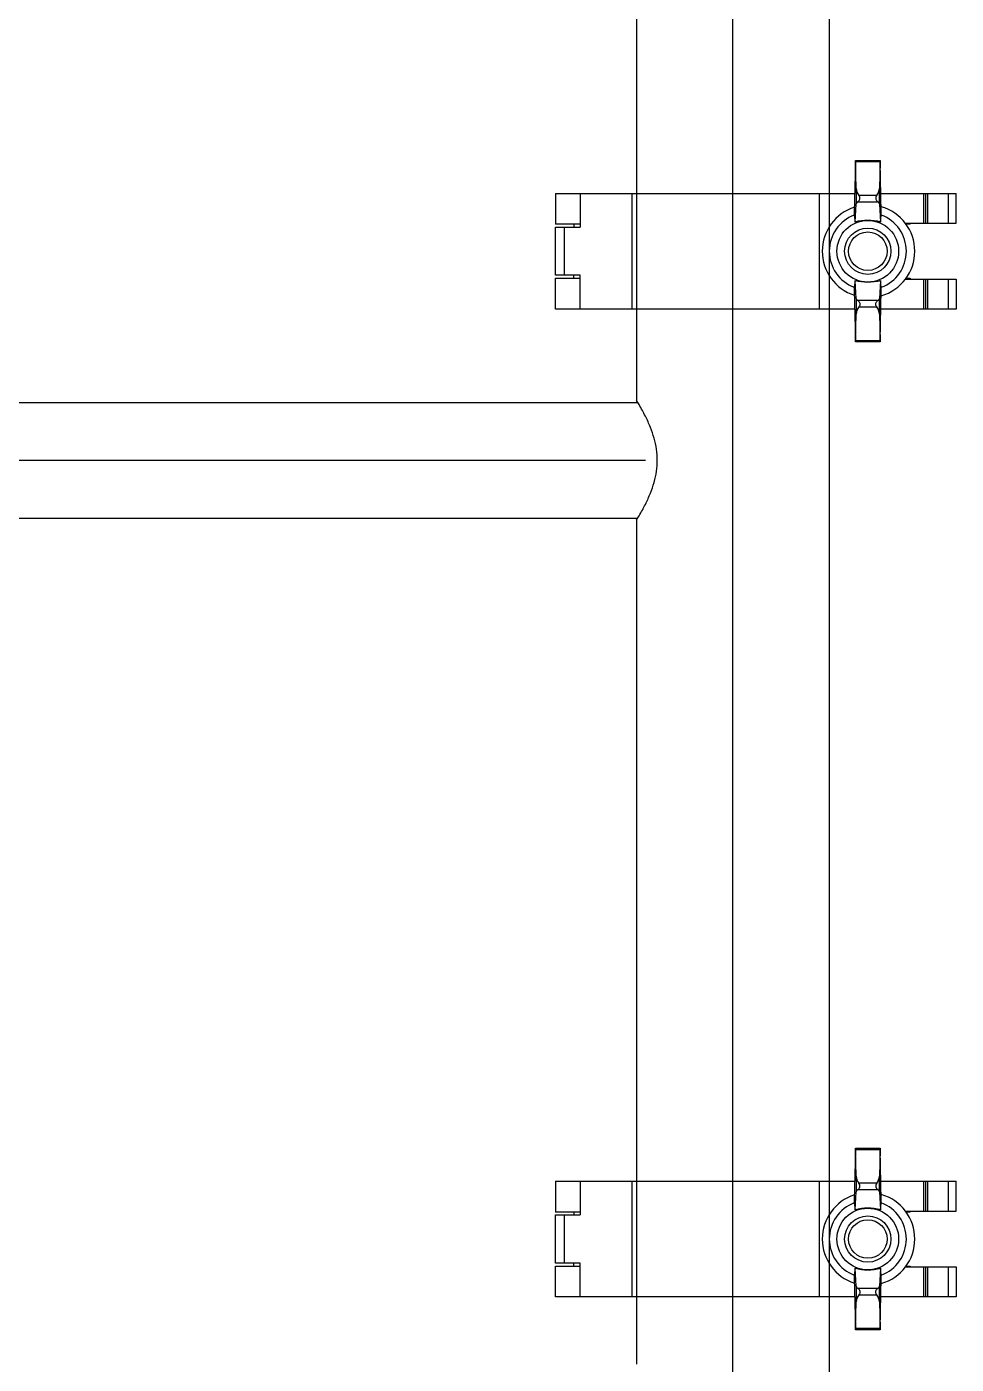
# Model space of a CAD drawing. Header units: millimetres. Extents: x -73584 to -37571, y -61249 to -50748.
# Drawn here: x -47922.9 to -47681.8, y -53207.7 to -52860.7 of the extents above; entities that cross this region are included whole.
import ezdxf

# ---------------------------------------------------------------- set-up
doc = ezdxf.new("R2010")
doc.units = ezdxf.units.MM
doc.header["$LTSCALE"] = 200
doc.linetypes.add('DOT_CENTER', pattern=[14, 12, -1, 0, -1])
doc.layers.add('1', color=7, linetype='Continuous')

# ---------------------------------------------------------------- blocks, each defined once
blk = doc.blocks.new('23-D0018-A_STEP-LADDER_TUBE-Ø30xS3_STACKING_Absen_2__94', base_point=(94.8, -368.81))
at = {"color": 7, "linetype": 'Continuous'}
for p, q in [((94.8, -168.19), (94.8, -368.81)), ((124.8, -168.19), (124.8, -368.81))]:
    blk.add_line(p, q, dxfattribs=at)
at = {"layer": '1', "color": 1, "linetype": 'DOT_CENTER'}
blk.add_line((109.8, -166.19), (109.8, -370.81), dxfattribs=at)
blk = doc.blocks.new('23-D0472-A_BACK-LADDER_STACKING_Absen__97', base_point=(-490.2, -423.5))
at = {"layer": '1', "color": 1, "linetype": 'DOT_CENTER'}
blk.add_line((511.8, -393.5), (-492.2, -393.5), dxfattribs=at)
blk = doc.blocks.new('23-D0473-A_TUBE-1m-Ø50xS4-LADDER_STACKING_Absen__100', base_point=(-453.2, -418.5))
at = {"color": 7, "linetype": 'Continuous'}
for p, q in [((-124.7, -368.5), (94.3, -368.5)), ((125.3, -368.5), (344.3, -368.5)), ((-453.2, -418.5), (459.8, -418.5))]:
    blk.add_line(p, q, dxfattribs=at)
blk.add_spline([(125.3, -368.5), (124.76, -368.83), (124.22, -369.15), (122.71, -370.02), (121.25, -370.79), (118.32, -372.11), (115.55, -373.06), (112.64, -373.68), (109.8, -373.88), (106.95, -373.68), (104.05, -373.06), (101.28, -372.11), (98.36, -370.79), (96.89, -370.02), (95.38, -369.15), (94.84, -368.83), (94.3, -368.5)], degree=3, dxfattribs=at)
blk = doc.blocks.new('PH_23_LADDER-1m-KOLOM_STACKING_Absen_2__102', base_point=(-490.2, -423.5))
for name, p in [('23-D0472-A_BACK-LADDER_STACKING_Absen__97', (-490.2, -423.5)), ('23-D0473-A_TUBE-1m-Ø50xS4-LADDER_STACKING_Absen__100', (-453.2, -418.5))]:
    blk.add_blockref(name, p)
blk = doc.blocks.new('23-A0235-B_WELDING-ASSEMBLY_LADDER-1m_STACKING_Absen__111', base_point=(-490.2, -423.5))
for name, p in [('23-D0018-A_STEP-LADDER_TUBE-Ø30xS3_STACKING_Absen_2__94', (94.8, -368.81)), ('PH_23_LADDER-1m-KOLOM_STACKING_Absen_2__102', (-490.2, -423.5))]:
    blk.add_blockref(name, p)
blk = doc.blocks.new('23-A0225-B_LADDER-1m_STACKING_Absen__136', base_point=(-490.2, -463.62))
blk.add_blockref('23-A0235-B_WELDING-ASSEMBLY_LADDER-1m_STACKING_Absen__111', (-490.2, -423.5))
blk = doc.blocks.new('*u405')
blk.add_blockref('23-A0225-B_LADDER-1m_STACKING_Absen__136', (61276.01, -511.73))

msp = doc.modelspace()

# ---------------------------------------------------------------- linework, layer by layer
at = {"color": 7, "linetype": 'Continuous'}
for p, q in [((-47707.918, -52895.732), (-47708.21, -52908.936)), ((-47707.899, -52895.396), (-47701.521, -52895.396)), ((-47707.709, -52902.626), (-47707.882, -52895.69)), ((-47707.882, -52895.69), (-47701.539, -52895.69)), ((-47701.539, -52895.69), (-47701.711, -52902.626)), ((-47701.21, -52908.936), (-47701.502, -52895.732)), ((-47707.709, -52902.626), (-47707.709, -52906.685)), ((-47701.711, -52906.685), (-47701.711, -52902.626)), ((-47785.71, -52903.936), (-47785.71, -52911.936)), ((-47785.71, -52903.936), (-47708.099, -52903.936)), ((-47779.311, -52903.936), (-47779.311, -52912.686)), ((-47765.946, -52903.936), (-47765.946, -52933.936)), ((-47717.261, -52933.936), (-47717.261, -52903.936)), ((-47707.269, -52906.113), (-47702.151, -52906.113)), ((-47702.401, -52904.474), (-47707.019, -52904.474)), ((-47701.321, -52903.936), (-47681.761, -52903.936)), ((-47690.261, -52903.936), (-47690.261, -52911.686)), ((-47689.761, -52903.936), (-47689.761, -52911.686)), ((-47689.176, -52911.686), (-47689.176, -52903.936)), ((-47683.852, -52903.936), (-47683.852, -52911.686)), ((-47681.761, -52911.686), (-47681.761, -52903.936)), ((-47708.21, -52908.936), (-47708.21, -52909.569)), ((-47708.21, -52909.569), (-47708.014, -52911.373)), ((-47708.014, -52911.373), (-47707.709, -52906.685)), ((-47701.711, -52906.685), (-47701.406, -52911.373)), ((-47701.406, -52911.373), (-47701.21, -52909.569)), ((-47701.21, -52909.569), (-47701.21, -52908.936)), ((-47779.311, -52911.936), (-47785.71, -52911.936)), ((-47785.71, -52925.186), (-47785.71, -52912.686)), ((-47785.71, -52912.686), (-47779.311, -52912.686)), ((-47783.423, -52925.186), (-47783.423, -52912.686)), ((-47780.96, -52911.936), (-47780.96, -52912.686)), ((-47694.949, -52911.686), (-47681.761, -52911.686)), ((-47693.71, -52911.936), (-47694.806, -52911.936)), ((-47693.71, -52911.936), (-47693.71, -52911.686)), ((-47779.311, -52925.186), (-47785.71, -52925.186)), ((-47785.71, -52933.936), (-47785.71, -52925.936)), ((-47785.71, -52925.936), (-47779.311, -52925.936)), ((-47780.96, -52925.936), (-47780.96, -52925.186)), ((-47779.311, -52933.936), (-47779.311, -52925.186)), ((-47708.014, -52926.499), (-47708.21, -52928.304)), ((-47707.709, -52931.188), (-47708.014, -52926.499)), ((-47701.406, -52926.499), (-47701.711, -52931.188)), ((-47701.21, -52928.304), (-47701.406, -52926.499)), ((-47694.949, -52926.186), (-47681.761, -52926.186)), ((-47694.804, -52925.936), (-47693.71, -52925.936)), ((-47693.71, -52925.936), (-47693.71, -52926.186)), ((-47690.261, -52926.186), (-47690.261, -52933.936)), ((-47689.761, -52926.186), (-47689.761, -52933.936)), ((-47689.176, -52933.936), (-47689.176, -52926.186)), ((-47683.852, -52926.186), (-47683.852, -52933.936)), ((-47681.761, -52926.186), (-47681.761, -52933.936)), ((-47708.21, -52928.304), (-47708.21, -52928.936)), ((-47708.21, -52928.936), (-47707.918, -52942.14)), ((-47701.502, -52942.14), (-47701.21, -52928.936)), ((-47701.21, -52928.936), (-47701.21, -52928.304)), ((-47708.099, -52933.936), (-47785.71, -52933.936)), ((-47707.709, -52931.188), (-47707.709, -52935.246)), ((-47702.151, -52931.76), (-47707.269, -52931.76)), ((-47707.019, -52933.399), (-47702.401, -52933.399)), ((-47701.711, -52935.246), (-47701.711, -52931.188)), ((-47681.761, -52933.936), (-47701.321, -52933.936)), ((-47707.882, -52942.183), (-47707.709, -52935.246)), ((-47701.711, -52935.246), (-47701.539, -52942.183)), ((-47701.521, -52942.477), (-47707.899, -52942.477)), ((-47701.539, -52942.183), (-47707.882, -52942.183)), ((-47707.918, -53151.969), (-47708.21, -53165.173)), ((-47707.899, -53151.633), (-47701.521, -53151.633)), ((-47707.709, -53158.863), (-47707.882, -53151.927)), ((-47707.882, -53151.927), (-47701.539, -53151.927)), ((-47701.539, -53151.927), (-47701.711, -53158.863)), ((-47701.21, -53165.173), (-47701.502, -53151.969)), ((-47707.709, -53158.863), (-47707.709, -53162.922)), ((-47701.711, -53162.922), (-47701.711, -53158.863)), ((-47785.71, -53160.173), (-47785.71, -53168.173)), ((-47785.71, -53160.173), (-47708.099, -53160.173)), ((-47779.311, -53160.173), (-47779.311, -53168.923)), ((-47765.946, -53160.173), (-47765.946, -53190.173)), ((-47717.261, -53190.173), (-47717.261, -53160.173)), ((-47708.014, -53167.611), (-47707.709, -53162.922)), ((-47707.269, -53162.35), (-47702.151, -53162.35)), ((-47702.401, -53160.711), (-47707.019, -53160.711)), ((-47701.711, -53162.922), (-47701.406, -53167.611)), ((-47701.321, -53160.173), (-47681.761, -53160.173)), ((-47690.261, -53160.173), (-47690.261, -53167.923)), ((-47689.761, -53160.173), (-47689.761, -53167.923)), ((-47689.176, -53167.923), (-47689.176, -53160.173)), ((-47683.852, -53160.173), (-47683.852, -53167.923)), ((-47681.761, -53167.923), (-47681.761, -53160.173)), ((-47708.21, -53165.173), (-47708.21, -53165.806)), ((-47708.21, -53165.806), (-47708.014, -53167.611)), ((-47701.406, -53167.611), (-47701.21, -53165.806)), ((-47701.21, -53165.806), (-47701.21, -53165.173)), ((-47779.311, -53168.173), (-47785.71, -53168.173)), ((-47785.71, -53181.423), (-47785.71, -53168.923)), ((-47785.71, -53168.923), (-47779.311, -53168.923)), ((-47783.423, -53181.423), (-47783.423, -53168.923)), ((-47780.96, -53168.173), (-47780.96, -53168.923)), ((-47694.949, -53167.923), (-47681.761, -53167.923)), ((-47693.71, -53168.173), (-47694.806, -53168.173)), ((-47693.71, -53168.173), (-47693.71, -53167.923)), ((-47779.311, -53181.423), (-47785.71, -53181.423)), ((-47785.71, -53190.173), (-47785.71, -53182.173)), ((-47785.71, -53182.173), (-47779.311, -53182.173)), ((-47780.96, -53182.173), (-47780.96, -53181.423)), ((-47779.311, -53190.173), (-47779.311, -53181.423)), ((-47708.014, -53182.736), (-47708.21, -53184.541)), ((-47707.709, -53187.425), (-47708.014, -53182.736)), ((-47701.406, -53182.736), (-47701.711, -53187.425)), ((-47701.21, -53184.541), (-47701.406, -53182.736)), ((-47694.949, -53182.423), (-47681.761, -53182.423)), ((-47694.804, -53182.173), (-47693.71, -53182.173)), ((-47693.71, -53182.173), (-47693.71, -53182.423)), ((-47690.261, -53182.423), (-47690.261, -53190.173)), ((-47689.761, -53182.423), (-47689.761, -53190.173)), ((-47689.176, -53190.173), (-47689.176, -53182.423)), ((-47683.852, -53182.423), (-47683.852, -53190.173)), ((-47681.761, -53182.423), (-47681.761, -53190.173)), ((-47708.21, -53184.541), (-47708.21, -53185.173)), ((-47708.21, -53185.173), (-47707.918, -53198.377)), ((-47707.709, -53187.425), (-47707.709, -53191.483)), ((-47701.711, -53191.483), (-47701.711, -53187.425)), ((-47701.502, -53198.377), (-47701.21, -53185.173)), ((-47701.21, -53185.173), (-47701.21, -53184.541)), ((-47708.099, -53190.173), (-47785.71, -53190.173)), ((-47702.151, -53187.997), (-47707.269, -53187.997)), ((-47707.019, -53189.636), (-47702.401, -53189.636)), ((-47681.761, -53190.173), (-47701.321, -53190.173)), ((-47707.882, -53198.42), (-47707.709, -53191.483)), ((-47701.711, -53191.483), (-47701.539, -53198.42)), ((-47701.521, -53198.714), (-47707.899, -53198.714)), ((-47701.539, -53198.42), (-47707.882, -53198.42))]:
    msp.add_line(p, q, dxfattribs=at)
for centre, radius in [((-47704.71, -52918.936), 8), ((-47704.71, -52918.936), 6), ((-47704.71, -52918.936), 5), ((-47704.71, -53175.173), 8), ((-47704.71, -53175.173), 6), ((-47704.71, -53175.173), 5)]:
    msp.add_circle(centre, radius, dxfattribs=at)
for centre, radius, start, end in [((-47704.511, -52918.936), 12, 107.88567, 252.11504), ((-47704.71, -52918.936), 10, 110.48732, 249.51268), ((-47704.511, -52918.936), 12, 285.87861, 74.12329), ((-47704.71, -52918.936), 10, 290.48732, 69.51268), ((-47704.511, -53175.173), 12, 107.88567, 252.11504), ((-47704.71, -53175.173), 10, 110.48732, 249.51268), ((-47704.511, -53175.173), 12, 285.87861, 74.12329), ((-47704.71, -53175.173), 10, 290.48732, 69.51268)]:
    msp.add_arc(centre, radius, start, end, dxfattribs=at)
for centre, major_axis, ratio, start_param, end_param in [((-47707.899, -52896.396), (0, 1), 0.0249534, -0.7872196, 0.8454207), ((-47701.521, -52896.396), (0, 1), 0.0249532, 5.4377647, 7.0704049), ((-47704.71, -52902.551), (0, 3.011), 0.9963637, -4.6874581, -4.0199451), ((-47704.71, -52902.551), (0, 3.011), 0.9963637, -2.2632747, -1.5957617), ((-47704.71, -52906.714), (3, 0), 0.383864, 2.5926819, 3.1166444), ((-47704.71, -52906.714), (3, 0), 0.383864, 0.024948, 0.5489104), ((-47704.71, -52929.935), (0, 18.998), 0.8153924, -0.214924, 0.2149256), ((-47704.71, -52907.938), (0, 18.998), 0.8153924, -3.3565183, -2.9266686), ((-47704.71, -52931.159), (3, 0), 0.383864, -3.1166444, -2.5926819), ((-47704.71, -52935.321), (0, 3.011), 0.9963637, 0.8783525, 1.5458654), ((-47704.71, -52935.321), (0, 3.011), 0.9963637, -1.545831, -0.878318), ((-47704.71, -52931.159), (3, 0), 0.383864, -0.5489104, -0.024948), ((-47707.899, -52941.477), (0, 1), 0.0249534, 2.296172, 3.9288123), ((-47701.521, -52941.477), (0, 1), 0.0249532, -3.9288123, -2.296172), ((-47707.899, -53152.633), (0, 1), 0.0249534, -0.7872196, 0.8454207), ((-47701.521, -53152.633), (0, 1), 0.0249532, 5.4377647, 7.0704049), ((-47704.71, -53158.788), (0, 3.011), 0.9963637, -4.6874581, -4.0199451), ((-47704.71, -53158.788), (0, 3.011), 0.9963637, -2.2632747, -1.5957617), ((-47704.71, -53162.951), (3, 0), 0.383864, 2.5926819, 3.1166444), ((-47704.71, -53162.951), (3, 0), 0.383864, 0.024948, 0.5489104), ((-47704.71, -53186.172), (0, 18.998), 0.8153924, -0.214924, 0.2149256), ((-47704.71, -53164.175), (0, 18.998), 0.8153924, -3.3565183, -2.9266686), ((-47704.71, -53187.396), (3, 0), 0.383864, -3.1166444, -2.5926819), ((-47704.71, -53187.396), (3, 0), 0.383864, -0.5489104, -0.024948), ((-47704.71, -53191.558), (0, 3.011), 0.9963637, 0.8783525, 1.5458654), ((-47704.71, -53191.558), (0, 3.011), 0.9963637, -1.545831, -0.878318), ((-47707.899, -53197.714), (0, 1), 0.0249534, 2.296172, 3.9288123), ((-47701.521, -53197.714), (0, 1), 0.0249532, -3.9288123, -2.296172)]:
    msp.add_ellipse(centre, major_axis=major_axis, ratio=ratio, start_param=start_param, end_param=end_param, dxfattribs=at)
for points, knots in [([(-47707.269, -52906.113), (-47707.029, -52905.962), (-47706.611, -52905.413), (-47706.811, -52904.725), (-47707.019, -52904.474)], [0, 0, 0, 0, 0.4651346, 1, 1, 1, 1]), ([(-47702.401, -52904.474), (-47702.609, -52904.725), (-47702.809, -52905.412), (-47702.391, -52905.962), (-47702.151, -52906.113)], [0, 0, 0, 0, 0.5345227, 1, 1, 1, 1]), ([(-47707.269, -52931.76), (-47707.029, -52931.911), (-47706.611, -52932.46), (-47706.811, -52933.148), (-47707.019, -52933.399)], [0, 0, 0, 0, 0.4651346, 1, 1, 1, 1]), ([(-47702.401, -52933.399), (-47702.609, -52933.148), (-47702.809, -52932.461), (-47702.391, -52931.911), (-47702.151, -52931.76)], [0, 0, 0, 0, 0.5345227, 1, 1, 1, 1]), ([(-47707.269, -53162.35), (-47707.029, -53162.199), (-47706.611, -53161.65), (-47706.811, -53160.962), (-47707.019, -53160.711)], [0, 0, 0, 0, 0.4651346, 1, 1, 1, 1]), ([(-47702.401, -53160.711), (-47702.609, -53160.962), (-47702.809, -53161.649), (-47702.391, -53162.199), (-47702.151, -53162.35)], [0, 0, 0, 0, 0.5345227, 1, 1, 1, 1]), ([(-47707.269, -53187.997), (-47707.029, -53188.148), (-47706.611, -53188.697), (-47706.811, -53189.385), (-47707.019, -53189.636)], [0, 0, 0, 0, 0.4651346, 1, 1, 1, 1]), ([(-47702.401, -53189.636), (-47702.609, -53189.385), (-47702.809, -53188.698), (-47702.391, -53188.148), (-47702.151, -53187.997)], [0, 0, 0, 0, 0.5345227, 1, 1, 1, 1])]:
    msp.add_open_spline(points, degree=3, knots=knots, dxfattribs=at)

# ---------------------------------------------------------------- block references
at = {"color": 1, "xscale": -1, "rotation": 90}
msp.add_blockref('*u405', (-48181.319, 8902.855), dxfattribs=at)

doc.saveas('drawing.dxf')
